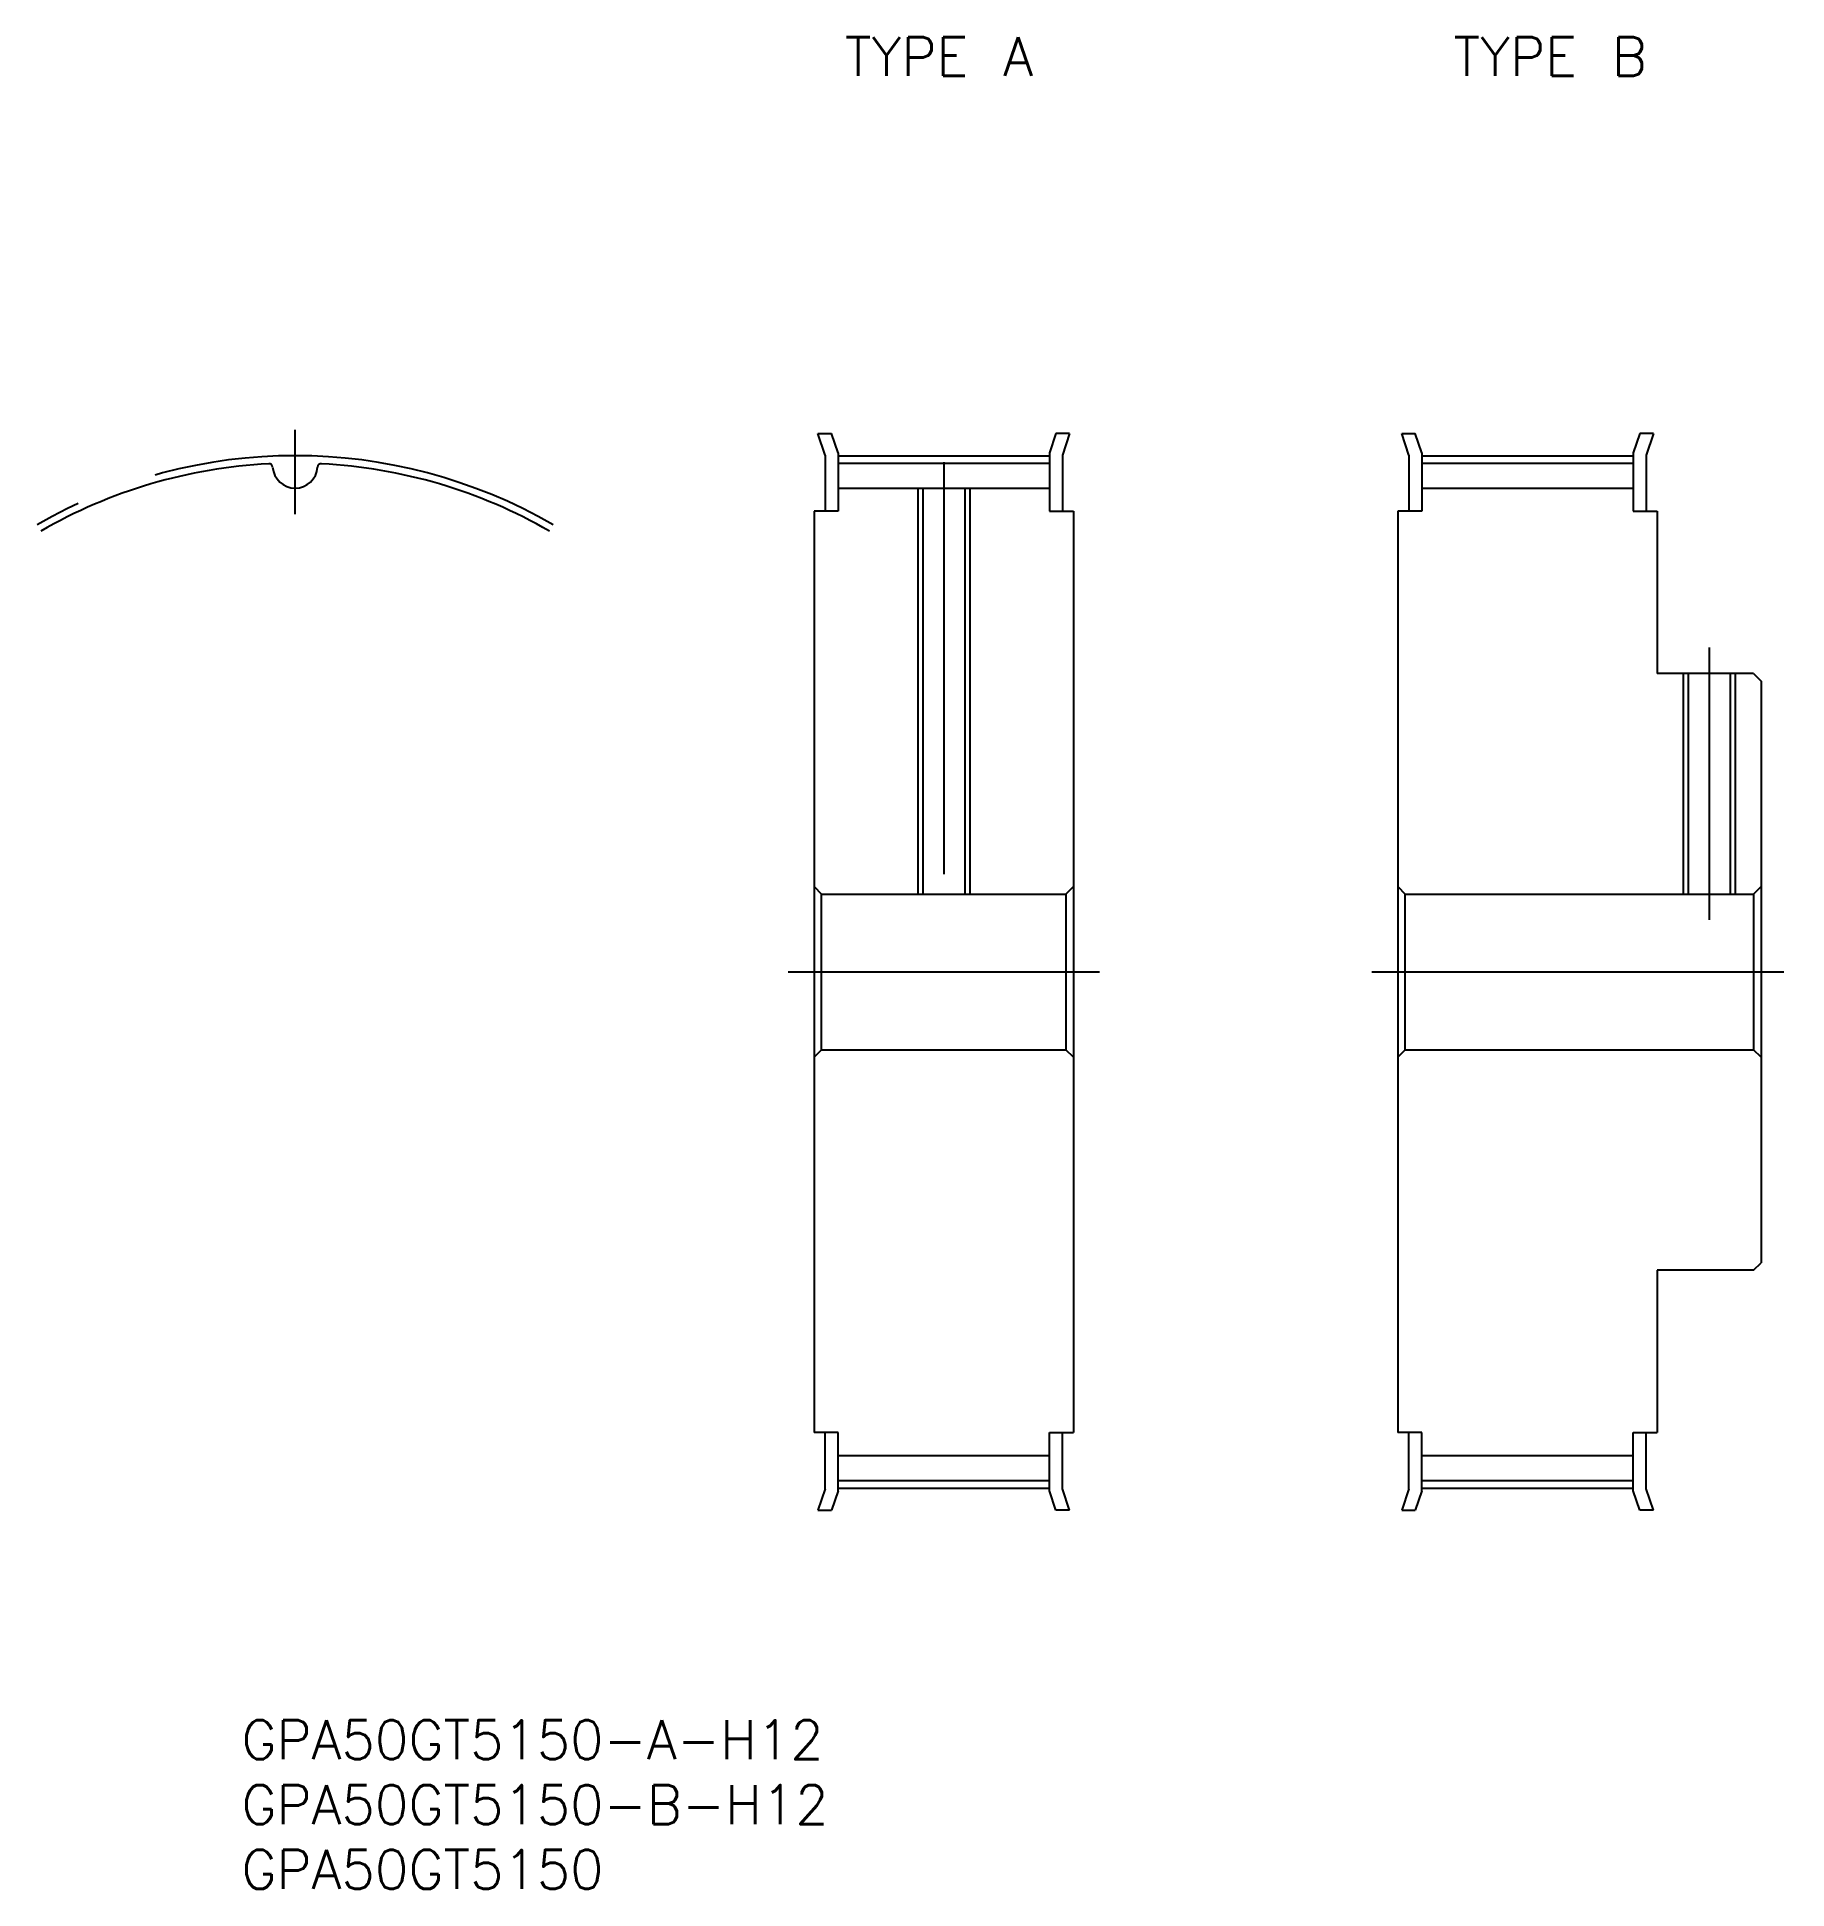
# Model space of a CAD drawing. Extents: x -20 to 115, y -71 to 72.
import ezdxf

# ---------------------------------------------------------------- set-up
doc = ezdxf.new("R2010")
doc.units = 0
doc.linetypes.add('CENTER', pattern=[50.8, 31.75, -6.35, 6.35, -6.35])
doc.layers.get('0').update_dxf_attribs({"linetype": 'CONTINUOUS'})
doc.layers.add('CENTER', color=1, linetype='CONTINUOUS')
doc.styles.get("Standard").update_dxf_attribs({"font": 'txt.shx', "height": 3, "bigfont": 'bigfont.shx'})

# ---------------------------------------------------------------- blocks, each defined once
blk = doc.blocks.new('*U2')
at = {"color": 7, "linetype": 'CONTINUOUS'}
blk.add_text('GPA50GT5150-B-H12', height=3, dxfattribs=at).set_placement((-4.13, -65.69))
blk = doc.blocks.new('*U3')
at = {"color": 7, "linetype": 'CONTINUOUS'}
blk.add_text('GPA50GT5150', height=3, dxfattribs=at).set_placement((-4.13, -70.69))
blk = doc.blocks.new('*U4')
at = {"color": 7, "linetype": 'CONTINUOUS'}
blk.add_text('TYPE A', height=3, dxfattribs=at).set_placement((42.38, 69.06))
blk = doc.blocks.new('*U5')
at = {"color": 7, "linetype": 'CONTINUOUS'}
blk.add_text('TYPE B', height=3, dxfattribs=at).set_placement((89.3, 69.06))
blk = doc.blocks.new('*U6')
at = {"color": 7, "linetype": 'CONTINUOUS'}
blk.add_text('GPA50GT5150-A-H12', height=3, dxfattribs=at).set_placement((-4.13, -60.69))

msp = doc.modelspace()

# ---------------------------------------------------------------- linework, layer by layer
at = {"color": 7, "linetype": 'CONTINUOUS'}
for p, q in [((40.3, 41.5), (41.35, 41.5)), ((40.85, 39.84), (40.3, 41.5)), ((41.85, 40), (41.35, 41.5)), ((58.65, 41.5), (58.15, 40)), ((59.7, 41.5), (58.65, 41.5)), ((59.7, 41.5), (59.15, 39.84)), ((85.3, 41.5), (86.35, 41.5)), ((85.85, 39.84), (85.3, 41.5)), ((86.85, 40), (86.35, 41.5)), ((103.65, 41.5), (103.15, 40)), ((104.7, 41.5), (103.65, 41.5)), ((104.7, 41.5), (104.15, 39.84)), ((41.85, 40), (41.85, 35.5)), ((58.15, 40), (58.15, 35.5)), ((86.85, 40), (86.85, 35.5)), ((103.15, 40), (103.15, 35.5)), ((40.85, 39.84), (40.85, 35.5)), ((41.85, 39.22), (58.15, 39.22)), ((59.15, 39.84), (59.15, 35.5)), ((85.85, 39.84), (85.85, 35.5)), ((86.85, 39.22), (103.15, 39.22)), ((104.15, 39.84), (104.15, 35.5)), ((41.85, 37.29), (58.15, 37.29)), ((48.38, 37.29), (48.38, 6)), ((51.62, 37.29), (51.62, 6)), ((86.85, 37.29), (103.15, 37.29)), ((40, 35.5), (40, -35.5)), ((41.85, 35.5), (40, 35.5)), ((58.15, 35.5), (60, 35.5)), ((60, 35.5), (60, -35.5)), ((85, 35.5), (85, -35.5)), ((86.85, 35.5), (85, 35.5)), ((103.15, 35.5), (105, 35.5)), ((105, 35.5), (105, 23)), ((112.42, 23), (105, 23)), ((107.38, 23), (107.38, 6)), ((110.62, 23), (110.62, 6)), ((112.42, 23), (113, 22.42)), ((113, 22.42), (113, -22.42)), ((40, 6.58), (40.58, 6)), ((40.58, 6), (59.42, 6)), ((40.58, -6), (40.58, 6)), ((60, 6.58), (59.42, 6)), ((59.42, 6), (59.42, -6)), ((85, 6.58), (85.58, 6)), ((85.58, 6), (112.42, 6)), ((85.58, -6), (85.58, 6)), ((113, 6.58), (112.42, 6)), ((112.42, 6), (112.42, -6)), ((40, -6.58), (40.58, -6)), ((40.58, -6), (59.42, -6)), ((60, -6.58), (59.42, -6)), ((85, -6.58), (85.58, -6)), ((85.58, -6), (112.42, -6)), ((113, -6.58), (112.42, -6)), ((112.42, -23), (113, -22.42)), ((112.42, -23), (105, -23)), ((105, -23), (105, -35.5)), ((41.85, -35.5), (40, -35.5)), ((40.85, -39.84), (40.85, -35.5)), ((41.85, -40), (41.85, -35.5)), ((58.15, -40), (58.15, -35.5)), ((58.15, -35.5), (60, -35.5)), ((59.15, -39.84), (59.15, -35.5)), ((86.85, -35.5), (85, -35.5)), ((85.85, -39.84), (85.85, -35.5)), ((86.85, -40), (86.85, -35.5)), ((103.15, -40), (103.15, -35.5)), ((103.15, -35.5), (105, -35.5)), ((104.15, -39.84), (104.15, -35.5)), ((41.85, -37.29), (58.15, -37.29)), ((86.85, -37.29), (103.15, -37.29)), ((40.85, -39.84), (40.3, -41.5)), ((41.85, -39.22), (58.15, -39.22)), ((59.7, -41.5), (59.15, -39.84)), ((85.85, -39.84), (85.3, -41.5)), ((86.85, -39.22), (103.15, -39.22)), ((104.7, -41.5), (104.15, -39.84)), ((41.85, -40), (41.35, -41.5)), ((58.65, -41.5), (58.15, -40)), ((86.85, -40), (86.35, -41.5)), ((103.65, -41.5), (103.15, -40)), ((40.3, -41.5), (41.35, -41.5)), ((59.7, -41.5), (58.65, -41.5)), ((85.3, -41.5), (86.35, -41.5)), ((104.7, -41.5), (103.65, -41.5))]:
    msp.add_line(p, q, dxfattribs=at)
at = {"color": 3, "linetype": 'CONTINUOUS'}
for p, q in [((48, 37.29), (48, 6)), ((52, 37.29), (52, 6)), ((107, 23), (107, 6)), ((111, 23), (111, 6))]:
    msp.add_line(p, q, dxfattribs=at)
at = {"color": 7, "linetype": 'CONTINUOUS'}
for centre, radius, start, end in [((0, 0), 39.22, 92.9758, 120), ((-2.02, 38.88), 0.289, 4.2164, 92.9758), ((0, 39.03), 1.74, 184.2164, 355.7836), ((2.02, 38.88), 0.29, 87.0242, 175.7836), ((0, 0), 39.22, 60, 87.0242)]:
    msp.add_arc(centre, radius, start, end, dxfattribs=at)
at = {"layer": 'CENTER', "color": 1, "linetype": 'CENTER'}
for p, q in [((0, 35.29), (0, 41.79)), ((41.85, 39.79), (58.15, 39.79)), ((50, 39.29), (50, 4)), ((86.85, 39.79), (103.15, 39.79)), ((109, 25), (109, 4)), ((83, 0), (115, 0)), ((38, 0), (62, 0)), ((41.85, -39.79), (58.15, -39.79)), ((86.85, -39.79), (103.15, -39.79))]:
    msp.add_line(p, q, dxfattribs=at)
msp.add_arc((0, 0), 39.79, 60, 120, dxfattribs=at)

# ---------------------------------------------------------------- block references
at = {"color": 7, "linetype": 'CONTINUOUS'}
for name in ['*U4', '*U5', '*U6', '*U2', '*U3']:
    msp.add_blockref(name, (0, 0), dxfattribs=at)

doc.saveas('drawing.dxf')
